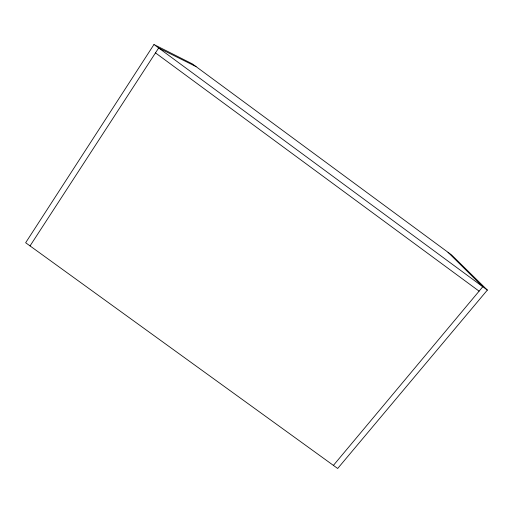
<?xml version="1.0" encoding="UTF-8"?>
<svg xmlns="http://www.w3.org/2000/svg" width="513" height="513" viewBox="0 0 513 513"><rect width="100%" height="100%" fill="white"/><g stroke="black" fill="none" stroke-linecap="round" stroke-linejoin="round"><path stroke-width="0.77" d="M153.971 44.516L25.65 242.739L337.682 468.484L487.35 290.082L451.581 254.929L192.394 63.913L153.971 44.516L487.35 290.082M30.043 245.913L158.671 47.978L196.037 66.594M333.405 465.394L482.791 286.722L448.022 252.306M155.484 52.89L479.084 291.147"/></g></svg>
